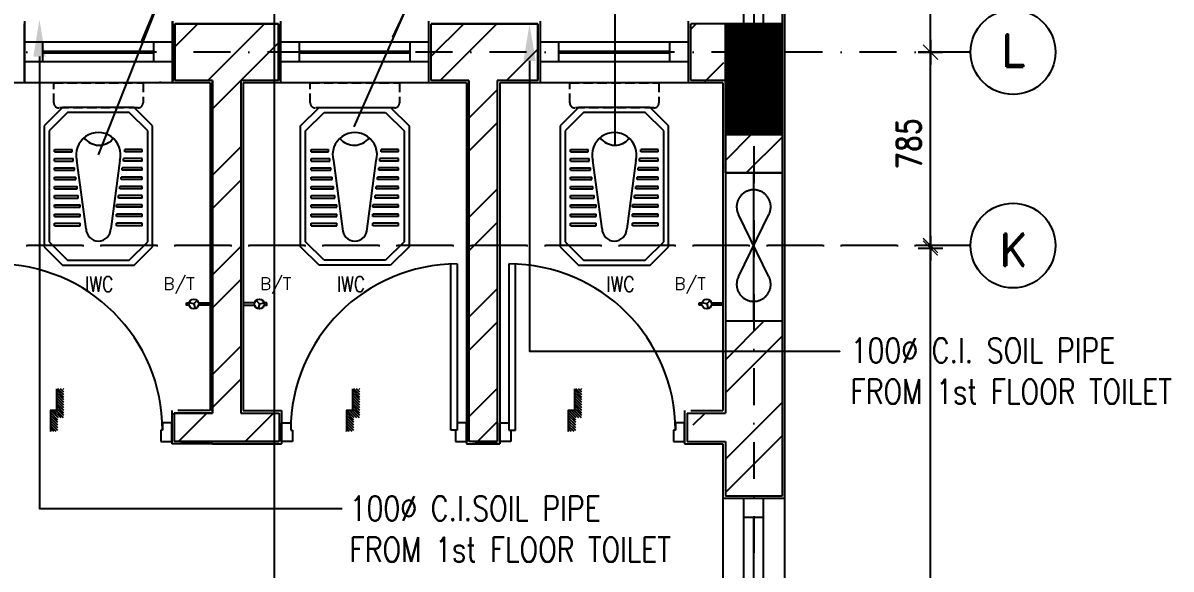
# Model space of a CAD drawing. Extents: x -437689 to -407696, y -55787 to -37037.
# Drawn here: x -434699 to -432371, y -42565 to -41457 of the extents above; entities that cross this region are included whole.
import ezdxf
from ezdxf.enums import TextEntityAlignment as Align

# ---------------------------------------------------------------- set-up
doc = ezdxf.new("R2010")
doc.units = 0
doc.header["$LTSCALE"] = 150
doc.header["$MEASUREMENT"] = 0
for name, pattern in [('DASHDOT', [1, 0.5, -0.25, 0, -0.25]), ('HIDDEN', [9.525, 6.35, -3.175]), ('HIDDEN2', [0.1875, 0.125, -0.0625])]:
    doc.linetypes.add(name, pattern=pattern)
doc.layers.get('0').update_dxf_attribs({"linetype": 'CONTINUOUS'})
for name, color, linetype in [('2MM', 1, 'CONTINUOUS'), ('5MM', 6, 'CONTINUOUS'), ('COL', 2, 'CONTINUOUS'), ('DIM', 6, 'CONTINUOUS'), ('DOOR', 31, 'CONTINUOUS'), ('DR', 6, 'CONTINUOUS'), ('DROP', 64, 'CONTINUOUS'), ('GRID', 252, 'DASHDOT'), ('TEXT', 7, 'CONTINUOUS'), ('TOILET', 9, 'CONTINUOUS'), ('TXT', 7, 'CONTINUOUS'), ('VENT', 8, 'HIDDEN'), ('WALL', 7, 'CONTINUOUS'), ('WIN-1', 56, 'CONTINUOUS')]:
    doc.layers.add(name, color=color, linetype=linetype)
doc.styles.add('RD', font='ROMAND.shx', dxfattribs={"width": 0.8})
doc.styles.add('ROMAND', font='ROMAND', dxfattribs={"height": 300})
doc.styles.add('ROMANS', font='romans.shx', dxfattribs={"height": 200})
doc.styles.add('T', font='romans.shx', dxfattribs={"height": 450})
doc.styles.add('TESTI', font='ROMAND.SHX')

# ---------------------------------------------------------------- blocks, each defined once
blk = doc.blocks.new('*X0')
at = {"color": 0}
for p, q in [((12734.9, 9916.2), (12714.5, 9936.6)), ((12743.8, 9916.2), (12718.8, 9941.2)), ((12752.6, 9916.2), (12727.6, 9941.2)), ((12761.4, 9916.2), (12736.4, 9941.2)), ((12770.3, 9916.2), (12745.3, 9941.2)), ((12779.1, 9916.2), (12754.1, 9941.2)), ((12788, 9916.2), (12763, 9941.2)), ((12796.8, 9916.2), (12771.8, 9941.2)), ((12805.6, 9916.2), (12780.6, 9941.2)), ((12813.4, 9935), (12788.4, 9960)), ((12813.4, 9926.1), (12788.4, 9951.1)), ((12813.4, 9917.3), (12788.4, 9942.3)), ((12820.5, 9936.7), (12795.5, 9961.7)), ((12829.3, 9936.7), (12804.3, 9961.7)), ((12838.2, 9936.7), (12813.2, 9961.7)), ((12847, 9936.7), (12822, 9961.7)), ((12855.8, 9936.7), (12830.8, 9961.7)), ((12859.3, 9942.1), (12839.7, 9961.7)), ((12859.3, 9951), (12848.5, 9961.7)), ((12859.3, 9959.8), (12857.4, 9961.7)), ((12726.1, 9916.2), (12714.5, 9927.8)), ((12717.3, 9916.2), (12714.5, 9918.9))]:
    blk.add_line(p, q, dxfattribs=at)

msp = doc.modelspace()

# ---------------------------------------------------------------- linework, layer by layer
at = {"color": 9, "linetype": 'HIDDEN2'}
for p, q in [((-434636.3, -41618.8), (-434636.3, -41578.1)), ((-434636.3, -41578.1), (-434455.3, -41578.1)), ((-434455.3, -41578.1), (-434455.3, -41618.8)), ((-434116.3, -41618.8), (-434116.3, -41578.1)), ((-434116.3, -41578.1), (-433935.3, -41578.1)), ((-433935.3, -41578.1), (-433935.3, -41618.8)), ((-433590, -41618.8), (-433590, -41578.1)), ((-433590, -41578.1), (-433409.1, -41578.1)), ((-433409.1, -41578.1), (-433409.1, -41618.8)), ((-434465.4, -41628.9), (-434626.1, -41628.9)), ((-433945.4, -41628.9), (-434106.1, -41628.9)), ((-433419.2, -41628.9), (-433579.9, -41628.9))]:
    msp.add_line(p, q, dxfattribs=at)
for p, q in [((-434352.2, -42026.8), (-434345.4, -42019.8)), ((-434219.4, -42026.8), (-434226.2, -42019.8)), ((-433312.2, -42026.8), (-433305.4, -42019.8)), ((-434352.2, -42026.8), (-434361.7, -42024.5)), ((-434352.2, -42026.8), (-434349.5, -42036.3)), ((-434219.4, -42026.8), (-434222.1, -42036.3)), ((-434219.4, -42026.8), (-434209.9, -42024.5)), ((-433327.3, -42024.2), (-433321.6, -42024.2)), ((-433327.3, -42029.5), (-433327.3, -42024.2)), ((-433321.6, -42029.5), (-433327.3, -42029.5)), ((-433312.2, -42026.8), (-433321.7, -42024.5)), ((-433312.2, -42026.8), (-433309.5, -42036.3)), ((-433302.7, -42024.2), (-433279.5, -42024.2)), ((-433279.5, -42029.5), (-433302.7, -42029.5)), ((-433279.5, -42024.2), (-433279.5, -42029.5))]:
    msp.add_line(p, q)
for points in [[(-434361.6, -42029.5), (-434367.3, -42029.5), (-434367.3, -42024.2)], [(-434367.3, -42024.2), (-434361.6, -42024.2)], [(-434342.7, -42024.2), (-434319.5, -42024.2), (-434319.5, -42029.5), (-434342.7, -42029.5)], [(-434228.8, -42024.2), (-434252, -42024.2), (-434252, -42029.5), (-434228.8, -42029.5)], [(-434210, -42029.5), (-434204.3, -42029.5), (-434204.3, -42024.2)], [(-434204.3, -42024.2), (-434210, -42024.2)]]:
    msp.add_lwpolyline(points)
for centre in [(-434352.2, -42026.8), (-434219.4, -42026.8), (-433312.2, -42026.8)]:
    msp.add_circle(centre, 9.79)
for centre, start, end in [((-434626.1, -41618.8), 180, 270), ((-434465.4, -41618.8), 270, 360), ((-434106.1, -41618.8), 180, 270), ((-433945.4, -41618.8), 270, 360), ((-433579.9, -41618.8), 180, 270), ((-433419.2, -41618.8), 270, 360)]:
    msp.add_arc(centre, 10.1, start, end, dxfattribs=at)
at = {"layer": '2MM'}
for p, q in [((-432858.6, -41490.8), (-432858.6, -41540.8)), ((-432858.6, -41540.8), (-432858.6, -41490.8)), ((-432883.6, -41515.8), (-432833.6, -41515.8)), ((-432833.6, -41515.8), (-432883.6, -41515.8)), ((-432858.6, -41933.3), (-432858.6, -41883.3)), ((-432858.6, -41888.3), (-432858.6, -41938.3)), ((-432833.6, -41908.3), (-432883.6, -41908.3)), ((-432883.6, -41913.3), (-432833.6, -41913.3))]:
    msp.add_line(p, q, dxfattribs=at)
at = {"layer": '5MM'}
for points in [[(-434630.6, -42198.8), (-434630.6, -42243.1), (-434642.9, -42243.1), (-434642.9, -42285.6)], [(-434030.6, -42198.8), (-434030.6, -42243.1), (-434042.9, -42243.1), (-434042.9, -42285.6)], [(-433580.6, -42198.8), (-433580.6, -42243.1), (-433592.9, -42243.1), (-433592.9, -42285.6)]]:
    msp.add_lwpolyline(points, dxfattribs=at)
at = {"layer": 'COL'}
msp.add_line((-433274.5, -41683.1), (-433159.5, -41683.1), dxfattribs=at)
at = {"layer": 'COL', "const_width": 115}
msp.add_lwpolyline([(-433217, -41458.1), (-433217, -41683.1)], dxfattribs=at)
at = {"layer": 'COL'}
msp.add_lwpolyline([(-433274.5, -41683.1), (-433274.5, -41458.1), (-433274.5, -41458.1), (-433159.5, -41458.1), (-433159.5, -41683.1)], dxfattribs=at)
at = {"layer": 'DIM', "color": 1, "ltscale": 900}
for p, q in [((-432858.6, -41503.3), (-432858.6, -40813.3)), ((-432858.6, -41895.8), (-432858.6, -41528.3)), ((-432858.6, -43400.8), (-432858.6, -41925.8))]:
    msp.add_line(p, q, dxfattribs=at)
at = {"layer": 'DIM', "color": 7, "const_width": 2.5}
for points in [[(-432843.6, -41530.8), (-432873.6, -41500.8)], [(-432873.6, -41500.8), (-432843.6, -41530.8)], [(-432873.6, -41893.3), (-432843.6, -41923.3)], [(-432843.6, -41928.3), (-432873.6, -41898.3)]]:
    msp.add_lwpolyline(points, dxfattribs=at)
at = {"layer": 'DOOR', "color": 8}
for p, q in [((-433831.4, -42283.1), (-433831.4, -41945.8)), ((-433818.3, -41945.6), (-433818.3, -42283.1)), ((-433713.3, -41945.6), (-433713.3, -42283.1)), ((-433700.2, -42283.1), (-433700.2, -41945.8)), ((-433737, -42248.1), (-433737, -42285.8)), ((-434397, -42268), (-434415.8, -42268)), ((-434415.8, -42268), (-434415.8, -42283)), ((-434397, -42305.5), (-434397, -42268)), ((-434174.5, -42305.6), (-434174.5, -42268.1)), ((-434174.5, -42268.1), (-434155.8, -42268.1)), ((-434155.8, -42268.1), (-434155.8, -42283.1)), ((-433799.5, -42268.1), (-433818.3, -42268.1)), ((-433818.3, -42268.1), (-433818.3, -42283.1)), ((-433799.5, -42305.6), (-433799.5, -42268.1)), ((-433732, -42305.6), (-433732, -42268.1)), ((-433732, -42268.1), (-433713.3, -42268.1)), ((-433713.3, -42268.1), (-433713.3, -42283.1)), ((-433357, -42268.1), (-433375.8, -42268.1)), ((-433375.8, -42268.1), (-433375.8, -42283.1)), ((-433357, -42305.6), (-433357, -42268.1)), ((-434415.8, -42283), (-434419.5, -42283)), ((-434419.5, -42283), (-434419.5, -42305.5)), ((-434155.8, -42283.1), (-434152, -42283.1)), ((-434152, -42283.1), (-434152, -42305.6)), ((-433818.3, -42283.1), (-433831.4, -42283.1)), ((-433818.3, -42283.1), (-433822, -42283.1)), ((-433822, -42283.1), (-433822, -42305.6)), ((-433713.3, -42283.1), (-433709.5, -42283.1)), ((-433713.3, -42283.1), (-433700.2, -42283.1)), ((-433709.5, -42283.1), (-433709.5, -42305.6)), ((-433375.8, -42283.1), (-433379.5, -42283.1)), ((-433379.5, -42283.1), (-433379.5, -42305.6)), ((-434419.5, -42305.5), (-434397, -42305.5)), ((-434397, -42305.6), (-434397, -42310.6)), ((-434152, -42305.6), (-434174.5, -42305.6)), ((-433822, -42305.6), (-433799.5, -42305.6)), ((-433782, -42310.6), (-433787, -42310.6)), ((-433709.5, -42305.6), (-433732, -42305.6)), ((-433379.5, -42305.6), (-433357, -42305.6))]:
    msp.add_line(p, q, dxfattribs=at)
for centre, start, end in [((-434753.3, -42283), 0, 90), ((-433818.3, -42283.1), 90, 180), ((-433713.3, -42283.1), 0, 90)]:
    msp.add_arc(centre, 337.5, start, end, dxfattribs=at)
at = {"layer": 'DR', "linetype": 'CONTINUOUS', "ltscale": 900}
for p, q in [((-433498.2, -41705.9), (-433498.2, -41210.9)), ((-434545.8, -41724.1), (-434354.3, -41238.7)), ((-434189, -43309), (-434189, -41247.9)), ((-434027.1, -41667.1), (-433835.8, -41232.5))]:
    msp.add_line(p, q, dxfattribs=at)
at = {"layer": 'DR'}
for p, q in [((-434459.1, -41496.2), (-434419.9, -41402.2)), ((-433948.5, -41485.7), (-433905.3, -41393.4)), ((-433498.2, -41525.6), (-433498.2, -41423.7))]:
    msp.add_line(p, q, dxfattribs=at)
at = {"layer": 'DR', "linetype": 'CONTINUOUS', "ltscale": 900}
for points in [[(-434665.4, -41524.9), (-434665.4, -42441.9), (-434101.8, -42441.9), (-434051.4, -42441.9)], [(-433671.5, -41533.6), (-433671.5, -42122.3), (-433042.1, -42122.3), (-433042.1, -42122.3)]]:
    msp.add_lwpolyline(points, dxfattribs=at)
for points in [[(-434677.9, -41524.9), (-434665.4, -41449.9), (-434652.9, -41524.9)], [(-433684, -41533.6), (-433671.5, -41458.6), (-433659, -41533.6)]]:
    msp.add_solid(points, dxfattribs=at)
at = {"layer": 'GRID'}
for p, q in [((-433217, -38254.2), (-433217, -43799.9)), ((-432777.2, -41515.8), (-435075.8, -41515.8)), ((-432813.2, -41908.3), (-436565.5, -41908.3)), ((-432777.2, -41908.3), (-436565.5, -41908.3))]:
    msp.add_line(p, q, dxfattribs=at)
at = {"layer": 'TEXT', "linetype": 'CONTINUOUS'}
for centre in [(-432691.2, -41515.8), (-432691.2, -41908.3)]:
    msp.add_circle(centre, 86, dxfattribs=at)
at = {"layer": 'TOILET'}
for p, q in [((-434618.3, -41628.1), (-434655.8, -41665.6)), ((-434608.3, -41638.1), (-434645.8, -41675.6)), ((-434473.3, -41628.1), (-434618.3, -41628.1)), ((-434483.3, -41638.1), (-434608.3, -41638.1)), ((-434445.8, -41675.6), (-434483.3, -41638.1)), ((-434435.8, -41665.6), (-434473.3, -41628.1)), ((-434135.8, -41665.6), (-434098.3, -41628.1)), ((-434125.8, -41675.6), (-434088.3, -41638.1)), ((-434098.3, -41628.1), (-433953.3, -41628.1)), ((-434088.3, -41638.1), (-433963.3, -41638.1)), ((-433963.3, -41638.1), (-433925.8, -41675.6)), ((-433953.3, -41628.1), (-433915.8, -41665.6)), ((-433572, -41628.1), (-433609.5, -41665.6)), ((-433562, -41638.1), (-433599.5, -41675.6)), ((-433427, -41628.1), (-433572, -41628.1)), ((-433437, -41638.1), (-433562, -41638.1)), ((-433399.5, -41675.6), (-433437, -41638.1)), ((-433389.5, -41665.6), (-433427, -41628.1)), ((-434655.8, -41665.6), (-434655.8, -41910.6)), ((-434435.8, -41910.6), (-434435.8, -41665.6)), ((-434135.8, -41910.6), (-434135.8, -41665.6)), ((-433915.8, -41665.6), (-433915.8, -41910.6)), ((-433609.5, -41665.6), (-433609.5, -41910.6)), ((-433389.5, -41910.6), (-433389.5, -41665.6)), ((-434645.8, -41675.6), (-434645.8, -41900.6)), ((-434445.8, -41900.6), (-434445.8, -41675.6)), ((-434125.8, -41900.6), (-434125.8, -41675.6)), ((-433925.8, -41675.6), (-433925.8, -41900.6)), ((-433599.5, -41675.6), (-433599.5, -41900.6)), ((-433399.5, -41900.6), (-433399.5, -41675.6)), ((-434634.5, -41718.1), (-434634.5, -41713.1)), ((-434634.5, -41718.1), (-434634.5, -41713.1)), ((-434634.5, -41713.1), (-434599.2, -41713.1)), ((-434634.5, -41713.1), (-434599.2, -41713.1)), ((-434634.5, -41718.1), (-434599.2, -41718.1)), ((-434634.5, -41718.1), (-434599.2, -41718.1)), ((-434599.2, -41718.1), (-434599.2, -41713.1)), ((-434599.2, -41718.1), (-434599.2, -41713.1)), ((-434492.4, -41718.1), (-434492.4, -41713.1)), ((-434492.4, -41718.1), (-434492.4, -41713.1)), ((-434457.1, -41713.1), (-434492.4, -41713.1)), ((-434457.1, -41713.1), (-434492.4, -41713.1)), ((-434457.1, -41718.1), (-434492.4, -41718.1)), ((-434457.1, -41718.1), (-434492.4, -41718.1)), ((-434457.1, -41718.1), (-434457.1, -41713.1)), ((-434457.1, -41718.1), (-434457.1, -41713.1)), ((-434114.5, -41718.1), (-434114.5, -41713.1)), ((-434114.5, -41718.1), (-434114.5, -41713.1)), ((-434114.5, -41713.1), (-434079.2, -41713.1)), ((-434114.5, -41713.1), (-434079.2, -41713.1)), ((-434114.5, -41718.1), (-434079.2, -41718.1)), ((-434114.5, -41718.1), (-434079.2, -41718.1)), ((-434079.2, -41718.1), (-434079.2, -41713.1)), ((-434079.2, -41718.1), (-434079.2, -41713.1)), ((-433972.4, -41718.1), (-433972.4, -41713.1)), ((-433972.4, -41718.1), (-433972.4, -41713.1)), ((-433937.1, -41713.1), (-433972.4, -41713.1)), ((-433937.1, -41713.1), (-433972.4, -41713.1)), ((-433937.1, -41718.1), (-433972.4, -41718.1)), ((-433937.1, -41718.1), (-433972.4, -41718.1)), ((-433937.1, -41718.1), (-433937.1, -41713.1)), ((-433937.1, -41718.1), (-433937.1, -41713.1)), ((-433588.3, -41718.1), (-433588.3, -41713.1)), ((-433588.3, -41718.1), (-433588.3, -41713.1)), ((-433588.3, -41713.1), (-433553, -41713.1)), ((-433588.3, -41713.1), (-433553, -41713.1)), ((-433588.3, -41718.1), (-433553, -41718.1)), ((-433588.3, -41718.1), (-433553, -41718.1)), ((-433553, -41718.1), (-433553, -41713.1)), ((-433553, -41718.1), (-433553, -41713.1)), ((-433446.1, -41718.1), (-433446.1, -41713.1)), ((-433446.1, -41718.1), (-433446.1, -41713.1)), ((-433410.8, -41713.1), (-433446.1, -41713.1)), ((-433410.8, -41713.1), (-433446.1, -41713.1)), ((-433410.8, -41718.1), (-433446.1, -41718.1)), ((-433410.8, -41718.1), (-433446.1, -41718.1)), ((-433410.8, -41718.1), (-433410.8, -41713.1)), ((-433410.8, -41718.1), (-433410.8, -41713.1)), ((-434634.5, -41731.9), (-434596.7, -41731.9)), ((-434634.5, -41736.9), (-434634.5, -41731.9)), ((-434634.5, -41736.9), (-434596.7, -41736.9)), ((-434596.7, -41736.9), (-434596.7, -41731.9)), ((-434570.8, -41874.1), (-434589.3, -41736)), ((-434502.3, -41736), (-434520.8, -41874.1)), ((-434457.1, -41731.9), (-434494.9, -41731.9)), ((-434494.9, -41736.9), (-434494.9, -41731.9)), ((-434457.1, -41736.9), (-434494.9, -41736.9)), ((-434457.1, -41736.9), (-434457.1, -41731.9)), ((-434114.5, -41736.9), (-434114.5, -41731.9)), ((-434114.5, -41731.9), (-434076.7, -41731.9)), ((-434114.5, -41736.9), (-434076.7, -41736.9)), ((-434076.7, -41736.9), (-434076.7, -41731.9)), ((-434069.3, -41736), (-434050.8, -41874.1)), ((-434000.8, -41874.1), (-433982.3, -41736)), ((-433974.9, -41736.9), (-433974.9, -41731.9)), ((-433937.1, -41731.9), (-433974.9, -41731.9)), ((-433937.1, -41736.9), (-433974.9, -41736.9)), ((-433937.1, -41736.9), (-433937.1, -41731.9)), ((-433588.3, -41731.9), (-433550.5, -41731.9)), ((-433588.3, -41736.9), (-433588.3, -41731.9)), ((-433588.3, -41736.9), (-433550.5, -41736.9)), ((-433550.5, -41736.9), (-433550.5, -41731.9)), ((-433524.5, -41874.1), (-433543, -41736)), ((-433456.1, -41736), (-433474.5, -41874.1)), ((-433410.8, -41731.9), (-433448.6, -41731.9)), ((-433448.6, -41736.9), (-433448.6, -41731.9)), ((-433410.8, -41736.9), (-433448.6, -41736.9)), ((-433410.8, -41736.9), (-433410.8, -41731.9)), ((-434634.5, -41750.6), (-434594.2, -41750.6)), ((-434634.5, -41750.6), (-434594.2, -41750.6)), ((-434634.5, -41755.6), (-434634.5, -41750.6)), ((-434634.5, -41755.6), (-434634.5, -41750.6)), ((-434634.5, -41755.6), (-434594.2, -41755.6)), ((-434634.5, -41755.6), (-434594.2, -41755.6)), ((-434594.2, -41755.6), (-434594.2, -41750.6)), ((-434594.2, -41755.6), (-434594.2, -41750.6)), ((-434457.1, -41750.6), (-434497.4, -41750.6)), ((-434497.4, -41755.6), (-434497.4, -41750.6)), ((-434457.1, -41750.6), (-434497.4, -41750.6)), ((-434497.4, -41755.6), (-434497.4, -41750.6)), ((-434457.1, -41755.6), (-434497.4, -41755.6)), ((-434457.1, -41755.6), (-434497.4, -41755.6)), ((-434457.1, -41755.6), (-434457.1, -41750.6)), ((-434457.1, -41755.6), (-434457.1, -41750.6)), ((-434114.5, -41755.6), (-434114.5, -41750.6)), ((-434114.5, -41755.6), (-434114.5, -41750.6)), ((-434114.5, -41750.6), (-434074.2, -41750.6)), ((-434114.5, -41750.6), (-434074.2, -41750.6)), ((-434114.5, -41755.6), (-434074.2, -41755.6)), ((-434114.5, -41755.6), (-434074.2, -41755.6)), ((-434074.2, -41755.6), (-434074.2, -41750.6)), ((-434074.2, -41755.6), (-434074.2, -41750.6)), ((-433977.4, -41755.6), (-433977.4, -41750.6)), ((-433937.1, -41750.6), (-433977.4, -41750.6)), ((-433977.4, -41755.6), (-433977.4, -41750.6)), ((-433937.1, -41750.6), (-433977.4, -41750.6)), ((-433937.1, -41755.6), (-433977.4, -41755.6)), ((-433937.1, -41755.6), (-433977.4, -41755.6)), ((-433937.1, -41755.6), (-433937.1, -41750.6)), ((-433937.1, -41755.6), (-433937.1, -41750.6)), ((-433588.3, -41750.6), (-433548, -41750.6)), ((-433588.3, -41750.6), (-433548, -41750.6)), ((-433588.3, -41755.6), (-433588.3, -41750.6)), ((-433588.3, -41755.6), (-433588.3, -41750.6)), ((-433588.3, -41755.6), (-433548, -41755.6)), ((-433588.3, -41755.6), (-433548, -41755.6)), ((-433548, -41755.6), (-433548, -41750.6)), ((-433548, -41755.6), (-433548, -41750.6)), ((-433410.8, -41750.6), (-433451.1, -41750.6)), ((-433451.1, -41755.6), (-433451.1, -41750.6)), ((-433410.8, -41750.6), (-433451.1, -41750.6)), ((-433451.1, -41755.6), (-433451.1, -41750.6)), ((-433410.8, -41755.6), (-433451.1, -41755.6)), ((-433410.8, -41755.6), (-433451.1, -41755.6)), ((-433410.8, -41755.6), (-433410.8, -41750.6)), ((-433410.8, -41755.6), (-433410.8, -41750.6)), ((-434634.5, -41769.4), (-434591.7, -41769.4)), ((-434634.5, -41774.4), (-434634.5, -41769.4)), ((-434634.5, -41774.4), (-434591.7, -41774.4)), ((-434634.5, -41788.1), (-434589.2, -41788.1)), ((-434634.5, -41788.1), (-434589.2, -41788.1)), ((-434634.5, -41793.1), (-434634.5, -41788.1)), ((-434634.5, -41793.1), (-434634.5, -41788.1)), ((-434591.7, -41774.4), (-434591.7, -41769.4)), ((-434589.2, -41793.1), (-434589.2, -41788.1)), ((-434589.2, -41793.1), (-434589.2, -41788.1)), ((-434502.4, -41793.1), (-434502.4, -41788.1)), ((-434502.4, -41793.1), (-434502.4, -41788.1)), ((-434457.1, -41788.1), (-434502.4, -41788.1)), ((-434457.1, -41788.1), (-434502.4, -41788.1)), ((-434499.9, -41774.4), (-434499.9, -41769.4)), ((-434457.1, -41769.4), (-434499.9, -41769.4)), ((-434457.1, -41774.4), (-434499.9, -41774.4)), ((-434457.1, -41774.4), (-434457.1, -41769.4)), ((-434457.1, -41793.1), (-434457.1, -41788.1)), ((-434457.1, -41793.1), (-434457.1, -41788.1)), ((-434114.5, -41774.4), (-434114.5, -41769.4)), ((-434114.5, -41769.4), (-434071.7, -41769.4)), ((-434114.5, -41774.4), (-434071.7, -41774.4)), ((-434114.5, -41793.1), (-434114.5, -41788.1)), ((-434114.5, -41793.1), (-434114.5, -41788.1)), ((-434114.5, -41788.1), (-434069.2, -41788.1)), ((-434114.5, -41788.1), (-434069.2, -41788.1)), ((-434071.7, -41774.4), (-434071.7, -41769.4)), ((-434069.2, -41793.1), (-434069.2, -41788.1)), ((-434069.2, -41793.1), (-434069.2, -41788.1)), ((-433982.4, -41793.1), (-433982.4, -41788.1)), ((-433937.1, -41788.1), (-433982.4, -41788.1)), ((-433982.4, -41793.1), (-433982.4, -41788.1)), ((-433937.1, -41788.1), (-433982.4, -41788.1)), ((-433979.9, -41774.4), (-433979.9, -41769.4)), ((-433937.1, -41769.4), (-433979.9, -41769.4)), ((-433937.1, -41774.4), (-433979.9, -41774.4)), ((-433937.1, -41774.4), (-433937.1, -41769.4)), ((-433937.1, -41793.1), (-433937.1, -41788.1)), ((-433937.1, -41793.1), (-433937.1, -41788.1)), ((-433588.3, -41769.4), (-433545.4, -41769.4)), ((-433588.3, -41774.4), (-433588.3, -41769.4)), ((-433588.3, -41774.4), (-433545.4, -41774.4)), ((-433588.3, -41788.1), (-433542.9, -41788.1)), ((-433588.3, -41788.1), (-433542.9, -41788.1)), ((-433588.3, -41793.1), (-433588.3, -41788.1)), ((-433588.3, -41793.1), (-433588.3, -41788.1)), ((-433545.4, -41774.4), (-433545.4, -41769.4)), ((-433542.9, -41793.1), (-433542.9, -41788.1)), ((-433542.9, -41793.1), (-433542.9, -41788.1)), ((-433456.1, -41793.1), (-433456.1, -41788.1)), ((-433456.1, -41793.1), (-433456.1, -41788.1)), ((-433410.8, -41788.1), (-433456.1, -41788.1)), ((-433410.8, -41788.1), (-433456.1, -41788.1)), ((-433453.6, -41774.4), (-433453.6, -41769.4)), ((-433410.8, -41769.4), (-433453.6, -41769.4)), ((-433410.8, -41774.4), (-433453.6, -41774.4)), ((-433410.8, -41774.4), (-433410.8, -41769.4)), ((-433410.8, -41793.1), (-433410.8, -41788.1)), ((-433410.8, -41793.1), (-433410.8, -41788.1)), ((-434634.5, -41793.1), (-434589.2, -41793.1)), ((-434634.5, -41793.1), (-434589.2, -41793.1)), ((-434634.5, -41806.9), (-434586.7, -41806.9)), ((-434634.5, -41811.9), (-434634.5, -41806.9)), ((-434586.7, -41811.9), (-434586.7, -41806.9)), ((-434504.9, -41811.9), (-434504.9, -41806.9)), ((-434457.1, -41806.9), (-434504.9, -41806.9)), ((-434457.1, -41793.1), (-434502.4, -41793.1)), ((-434457.1, -41793.1), (-434502.4, -41793.1)), ((-434457.1, -41811.9), (-434457.1, -41806.9)), ((-434114.5, -41793.1), (-434069.2, -41793.1)), ((-434114.5, -41793.1), (-434069.2, -41793.1)), ((-434114.5, -41811.9), (-434114.5, -41806.9)), ((-434114.5, -41806.9), (-434066.7, -41806.9)), ((-434066.7, -41811.9), (-434066.7, -41806.9)), ((-433984.9, -41811.9), (-433984.9, -41806.9)), ((-433937.1, -41806.9), (-433984.9, -41806.9)), ((-433937.1, -41793.1), (-433982.4, -41793.1)), ((-433937.1, -41793.1), (-433982.4, -41793.1)), ((-433937.1, -41811.9), (-433937.1, -41806.9)), ((-433588.3, -41793.1), (-433542.9, -41793.1)), ((-433588.3, -41793.1), (-433542.9, -41793.1)), ((-433588.3, -41806.9), (-433540.4, -41806.9)), ((-433588.3, -41811.9), (-433588.3, -41806.9)), ((-433540.4, -41811.9), (-433540.4, -41806.9)), ((-433458.6, -41811.9), (-433458.6, -41806.9)), ((-433410.8, -41806.9), (-433458.6, -41806.9)), ((-433410.8, -41793.1), (-433456.1, -41793.1)), ((-433410.8, -41793.1), (-433456.1, -41793.1)), ((-433410.8, -41811.9), (-433410.8, -41806.9)), ((-434634.5, -41811.9), (-434586.7, -41811.9)), ((-434634.5, -41825.6), (-434582.6, -41825.6)), ((-434634.5, -41830.6), (-434634.5, -41825.6)), ((-434634.5, -41825.6), (-434582.6, -41825.6)), ((-434634.5, -41830.6), (-434634.5, -41825.6)), ((-434634.5, -41830.6), (-434582.6, -41830.6)), ((-434634.5, -41830.6), (-434582.6, -41830.6)), ((-434582.6, -41830.6), (-434582.6, -41825.6)), ((-434582.6, -41830.6), (-434582.6, -41825.6)), ((-434509, -41830.6), (-434509, -41825.6)), ((-434509, -41830.6), (-434509, -41825.6)), ((-434457.1, -41825.6), (-434509, -41825.6)), ((-434457.1, -41825.6), (-434509, -41825.6)), ((-434457.1, -41830.6), (-434509, -41830.6)), ((-434457.1, -41830.6), (-434509, -41830.6)), ((-434457.1, -41811.9), (-434504.9, -41811.9)), ((-434457.1, -41830.6), (-434457.1, -41825.6)), ((-434457.1, -41830.6), (-434457.1, -41825.6)), ((-434114.5, -41811.9), (-434066.7, -41811.9)), ((-434114.5, -41830.6), (-434114.5, -41825.6)), ((-434114.5, -41825.6), (-434062.6, -41825.6)), ((-434114.5, -41830.6), (-434114.5, -41825.6)), ((-434114.5, -41825.6), (-434062.6, -41825.6)), ((-434114.5, -41830.6), (-434062.6, -41830.6)), ((-434114.5, -41830.6), (-434062.6, -41830.6)), ((-434062.6, -41830.6), (-434062.6, -41825.6)), ((-434062.6, -41830.6), (-434062.6, -41825.6)), ((-433937.1, -41825.6), (-433989, -41825.6)), ((-433989, -41830.6), (-433989, -41825.6)), ((-433937.1, -41825.6), (-433989, -41825.6)), ((-433989, -41830.6), (-433989, -41825.6)), ((-433937.1, -41830.6), (-433989, -41830.6)), ((-433937.1, -41830.6), (-433989, -41830.6)), ((-433937.1, -41811.9), (-433984.9, -41811.9)), ((-433937.1, -41830.6), (-433937.1, -41825.6)), ((-433937.1, -41830.6), (-433937.1, -41825.6)), ((-433588.3, -41811.9), (-433540.4, -41811.9)), ((-433588.3, -41825.6), (-433536.3, -41825.6)), ((-433588.3, -41830.6), (-433588.3, -41825.6)), ((-433588.3, -41825.6), (-433536.3, -41825.6)), ((-433588.3, -41830.6), (-433588.3, -41825.6)), ((-433588.3, -41830.6), (-433536.3, -41830.6)), ((-433588.3, -41830.6), (-433536.3, -41830.6)), ((-433536.3, -41830.6), (-433536.3, -41825.6)), ((-433536.3, -41830.6), (-433536.3, -41825.6)), ((-433462.8, -41830.6), (-433462.8, -41825.6)), ((-433462.8, -41830.6), (-433462.8, -41825.6)), ((-433410.8, -41825.6), (-433462.8, -41825.6)), ((-433410.8, -41825.6), (-433462.8, -41825.6)), ((-433410.8, -41830.6), (-433462.8, -41830.6)), ((-433410.8, -41830.6), (-433462.8, -41830.6)), ((-433410.8, -41811.9), (-433458.6, -41811.9)), ((-433410.8, -41830.6), (-433410.8, -41825.6)), ((-433410.8, -41830.6), (-433410.8, -41825.6)), ((-434634.5, -41844.4), (-434582.6, -41844.4)), ((-434634.5, -41849.4), (-434634.5, -41844.4)), ((-434634.5, -41849.4), (-434582.6, -41849.4)), ((-434582.6, -41849.4), (-434582.6, -41844.4)), ((-434509, -41849.4), (-434509, -41844.4)), ((-434457.1, -41844.4), (-434509, -41844.4)), ((-434457.1, -41849.4), (-434509, -41849.4)), ((-434457.1, -41849.4), (-434457.1, -41844.4)), ((-434114.5, -41849.4), (-434114.5, -41844.4)), ((-434114.5, -41844.4), (-434062.6, -41844.4)), ((-434114.5, -41849.4), (-434062.6, -41849.4)), ((-434062.6, -41849.4), (-434062.6, -41844.4)), ((-433937.1, -41844.4), (-433989, -41844.4)), ((-433989, -41849.4), (-433989, -41844.4)), ((-433937.1, -41849.4), (-433989, -41849.4)), ((-433937.1, -41849.4), (-433937.1, -41844.4)), ((-433588.3, -41844.4), (-433536.3, -41844.4)), ((-433588.3, -41849.4), (-433588.3, -41844.4)), ((-433588.3, -41849.4), (-433536.3, -41849.4)), ((-433536.3, -41849.4), (-433536.3, -41844.4)), ((-433462.8, -41849.4), (-433462.8, -41844.4)), ((-433410.8, -41844.4), (-433462.8, -41844.4)), ((-433410.8, -41849.4), (-433462.8, -41849.4)), ((-433410.8, -41849.4), (-433410.8, -41844.4)), ((-434634.5, -41868.1), (-434634.5, -41863.1)), ((-434634.5, -41863.1), (-434582.6, -41863.1)), ((-434634.5, -41868.1), (-434582.6, -41868.1)), ((-434582.6, -41868.1), (-434582.6, -41863.1)), ((-434509, -41868.1), (-434509, -41863.1)), ((-434457.1, -41863.1), (-434509, -41863.1)), ((-434457.1, -41868.1), (-434509, -41868.1)), ((-434457.1, -41868.1), (-434457.1, -41863.1)), ((-434114.5, -41863.1), (-434062.6, -41863.1)), ((-434114.5, -41868.1), (-434114.5, -41863.1)), ((-434114.5, -41868.1), (-434062.6, -41868.1)), ((-434062.6, -41868.1), (-434062.6, -41863.1)), ((-433989, -41868.1), (-433989, -41863.1)), ((-433937.1, -41863.1), (-433989, -41863.1)), ((-433937.1, -41868.1), (-433989, -41868.1)), ((-433937.1, -41868.1), (-433937.1, -41863.1)), ((-433588.3, -41868.1), (-433588.3, -41863.1)), ((-433588.3, -41863.1), (-433536.3, -41863.1)), ((-433588.3, -41868.1), (-433536.3, -41868.1)), ((-433536.3, -41868.1), (-433536.3, -41863.1)), ((-433462.8, -41868.1), (-433462.8, -41863.1)), ((-433410.8, -41863.1), (-433462.8, -41863.1)), ((-433410.8, -41868.1), (-433462.8, -41868.1)), ((-433410.8, -41868.1), (-433410.8, -41863.1)), ((-434645.8, -41900.6), (-434608.3, -41938.1)), ((-434483.3, -41938.1), (-434445.8, -41900.6)), ((-434088.3, -41938.1), (-434125.8, -41900.6)), ((-433925.8, -41900.6), (-433963.3, -41938.1)), ((-433599.5, -41900.6), (-433562, -41938.1)), ((-433437, -41938.1), (-433399.5, -41900.6)), ((-434655.8, -41910.6), (-434618.3, -41948.1)), ((-434473.3, -41948.1), (-434435.8, -41910.6)), ((-434098.3, -41948.1), (-434135.8, -41910.6)), ((-433915.8, -41910.6), (-433953.3, -41948.1)), ((-433609.5, -41910.6), (-433572, -41948.1)), ((-433427, -41948.1), (-433389.5, -41910.6)), ((-434618.3, -41948.1), (-434473.3, -41948.1)), ((-434608.3, -41938.1), (-434483.3, -41938.1)), ((-433953.3, -41948.1), (-434098.3, -41948.1)), ((-433963.3, -41938.1), (-434088.3, -41938.1)), ((-433572, -41948.1), (-433427, -41948.1)), ((-433562, -41938.1), (-433437, -41938.1))]:
    msp.add_line(p, q, dxfattribs=at)
for centre, radius, start, end in [((-434545.8, -41724.1), 45.1, 344.7619, 195.2381), ((-434544.5, -41667.1), 37.5, 216.6057, 320.7737), ((-434025.8, -41724.1), 45.1, 344.7619, 195.2381), ((-434027.1, -41667.1), 37.5, 219.2263, 323.3943), ((-433499.5, -41724.1), 45.1, 344.7619, 195.2381), ((-433498.2, -41667.1), 37.5, 216.6057, 320.7737), ((-434545.8, -41874.1), 25, 180, 360), ((-434025.8, -41874.1), 25, 180, 360), ((-433499.5, -41874.1), 25, 180, 360)]:
    msp.add_arc(centre, radius, start, end, dxfattribs=at)
at = {"layer": 'VENT'}
msp.add_line((-433217, -42985.6), (-433217, -42459.3), dxfattribs=at)
at = {"layer": 'VENT', "const_width": 7.5}
for points in [[(-434433.3, -41515.6), (-434658.3, -41515.6)], [(-433913.3, -41515.6), (-434138.3, -41515.6)], [(-433387, -41515.6), (-433612, -41515.6)]]:
    msp.add_lwpolyline(points, dxfattribs=at)
at = {"layer": 'WALL', "color": 9}
for p, q in [((-433154.5, -39294.3), (-433154.5, -42369.4)), ((-434319.5, -41578.1), (-434772, -41578.1)), ((-434319.5, -41578.1), (-434319.5, -42243.1)), ((-434252, -41578.1), (-434252, -42243.1)), ((-433799.5, -41578.1), (-434252, -41578.1)), ((-433799.5, -41578.1), (-433799.5, -42310.6)), ((-433279.5, -41578.1), (-433732, -41578.1)), ((-433732, -41578.1), (-433732, -42310.6)), ((-433279.5, -41578.1), (-433279.5, -42243.1)), ((-434397.1, -42243.1), (-434397.1, -42305.6)), ((-434319.5, -42243.1), (-434384.5, -42243.1)), ((-434174.5, -42243.1), (-434174.5, -42310.6)), ((-433357, -42243.1), (-433357, -42310.6)), ((-434314.5, -42310.6), (-434397.1, -42310.6)), ((-434257, -42310.6), (-434174.5, -42310.6)), ((-433279.5, -42310.6), (-433279.5, -43345.6)), ((-433154.5, -42363.1), (-433154.5, -43079.3))]:
    msp.add_line(p, q, dxfattribs=at)
at = {"layer": 'WALL'}
for p, q in [((-433159.5, -39899.3), (-433159.5, -42369.4)), ((-434180.8, -41458.1), (-434390.8, -41458.1)), ((-433654.5, -41458.1), (-433870.8, -41458.1)), ((-433159.5, -41458.1), (-433344.5, -41458.1)), ((-434314.5, -41573.1), (-434390.8, -41573.1)), ((-434314.5, -41573.1), (-434314.5, -42248.1)), ((-434180.8, -41573.1), (-434257, -41573.1)), ((-434257, -41573.1), (-434257, -42248.1)), ((-433794.5, -41573.1), (-433870.8, -41573.1)), ((-433794.5, -41573.1), (-433794.5, -42305.6)), ((-433794.5, -41573.1), (-433794.5, -42305.6)), ((-433794.5, -41573.1), (-433794.5, -42305.6)), ((-433654.5, -41573.1), (-433737, -41573.1)), ((-433737, -41573.1), (-433737, -42305.6)), ((-433737, -41573.1), (-433737, -42305.6)), ((-433274.5, -41573.1), (-433344.5, -41573.1)), ((-433274.5, -41573.1), (-433274.5, -42248.1)), ((-433274.5, -41573.1), (-433274.5, -42248.1)), ((-434314.5, -42248.1), (-434392.1, -42248.1)), ((-434392.1, -42248.1), (-434392.1, -42305.6)), ((-434179.5, -42248.1), (-434179.5, -42305.6)), ((-433352, -42248.1), (-433352, -42305.6)), ((-434314.5, -42305.6), (-434392.1, -42305.6)), ((-434257, -42305.6), (-434179.5, -42305.6)), ((-433737, -42305.6), (-433794.5, -42305.6)), ((-433732, -42310.6), (-433782, -42310.6)), ((-433274.5, -42305.6), (-433274.5, -42416.8)), ((-433159.5, -42363.1), (-433159.5, -42416.8))]:
    msp.add_line(p, q, dxfattribs=at)
at = {"layer": 'WALL', "linetype": 'DASHDOT', "ltscale": 900}
for p, q in [((-434695.8, -41453.1), (-434695.8, -41578.1)), ((-434395.8, -41573.1), (-434395.8, -41453.1)), ((-434390.8, -41458.1), (-434390.8, -41573.1)), ((-434180.8, -41573.1), (-434180.8, -41458.1)), ((-433870.8, -41573.1), (-433870.8, -41458.1)), ((-433870.8, -41573.1), (-433870.8, -41458.1)), ((-433870.8, -41458.1), (-433654.5, -41458.1)), ((-433654.5, -41573.1), (-433654.5, -41458.1)), ((-433654.5, -41458.1), (-433654.5, -41573.1)), ((-433344.5, -41573.1), (-433344.5, -41458.1)), ((-434420.8, -41575.7), (-434420.8, -41578.1)), ((-433794.5, -41573.1), (-433870.8, -41573.1)), ((-433794.5, -42305.6), (-433794.5, -41573.1)), ((-433654.5, -41573.1), (-433737, -41573.1)), ((-433737, -41573.1), (-433737, -42305.6)), ((-433274.5, -41683.1), (-433159.5, -41683.1)), ((-433274.5, -41761), (-433274.5, -41683.1)), ((-433159.5, -41683.1), (-433159.5, -41761)), ((-433274.5, -41761), (-433159.5, -41761)), ((-433159.5, -41761), (-433274.5, -41761)), ((-433217, -42061), (-433217, -41761)), ((-433186, -41971.6), (-433248.1, -41845)), ((-433248.1, -41971.6), (-433186, -41845)), ((-433274.5, -42061), (-433159.5, -42061)), ((-433737, -42305.6), (-433794.5, -42305.6))]:
    msp.add_line(p, q, dxfattribs=at)
at = {"layer": 'WALL', "linetype": 'CONTINUOUS', "ltscale": 900}
for p, q in [((-434695.8, -41575.7), (-434695.8, -41458.1)), ((-434395.8, -41575.7), (-434395.8, -41458.1)), ((-434175.8, -41575.7), (-434175.8, -41458.1)), ((-433875.8, -41575.7), (-433875.8, -41458.1)), ((-433649.5, -41575.7), (-433649.5, -41458.1)), ((-433349.5, -41575.7), (-433349.5, -41458.1)), ((-434658.3, -41535.6), (-434658.3, -41495.6)), ((-434433.3, -41535.6), (-434433.3, -41495.6)), ((-434138.3, -41535.6), (-434138.3, -41495.6)), ((-433913.3, -41535.6), (-433913.3, -41495.6)), ((-433612, -41535.6), (-433612, -41495.6)), ((-433387, -41535.6), (-433387, -41495.6)), ((-433159.5, -42416.8), (-433274.5, -42416.8))]:
    msp.add_line(p, q, dxfattribs=at)
at = {"layer": 'WALL', "color": 9, "linetype": 'DASHDOT', "ltscale": 900}
for p, q in [((-434395.8, -41453.1), (-434395.8, -41578.1)), ((-434390.8, -41505), (-434343.9, -41458.1)), ((-434324.2, -41573.1), (-434209.2, -41458.1)), ((-434175.8, -41578.1), (-434175.8, -41453.1)), ((-433875.8, -41578.1), (-433875.8, -41453.1)), ((-433870.8, -41523.8), (-433805.1, -41458.1)), ((-433852.7, -41573.1), (-433737.7, -41458.1)), ((-433649.5, -41578.1), (-433649.5, -41453.1)), ((-433349.5, -41578.1), (-433349.5, -41453.1)), ((-433344.5, -41469), (-433333.6, -41458.1)), ((-434256.8, -41573.1), (-434180.8, -41497)), ((-433718, -41573.1), (-433654.5, -41509.6)), ((-433316.1, -41575.3), (-433277.8, -41537)), ((-434314.5, -41630.8), (-434257, -41573.3)), ((-433794.5, -41649.6), (-433737, -41592.1)), ((-433794.5, -41716.9), (-433737, -41659.4)), ((-433274.5, -41735.8), (-433221.9, -41683.1)), ((-433232.5, -41761), (-433159.5, -41688.1)), ((-434314.5, -41765.5), (-434257, -41708)), ((-434314.5, -41832.8), (-434257, -41775.3)), ((-433794.5, -41851.6), (-433737, -41794.1)), ((-433794.5, -41919), (-433737, -41861.5)), ((-434314.5, -41967.5), (-434257, -41910)), ((-434314.5, -42034.9), (-434257, -41977.4)), ((-433794.5, -42053.7), (-433737, -41996.2)), ((-433794.5, -42121.1), (-433737, -42063.6)), ((-433274.5, -42139.9), (-433195.7, -42061)), ((-434314.5, -42169.6), (-434257, -42112.1)), ((-433274.5, -42207.2), (-433159.5, -42092.2)), ((-434314.5, -42236.9), (-434257, -42179.4)), ((-433794.5, -42255.8), (-433737, -42198.3)), ((-433274.5, -42341.9), (-433159.5, -42226.9)), ((-434397.1, -42252.1), (-434393, -42248.1)), ((-434383.1, -42305.5), (-434325.7, -42248.1)), ((-434248.5, -42305.6), (-434191, -42248.1)), ((-433339.5, -42272.2), (-433315.4, -42248.1)), ((-433777, -42305.6), (-433737, -42265.6)), ((-433274.5, -42409.3), (-433159.5, -42294.3)), ((-434181.1, -42305.6), (-434179.5, -42304)), ((-433799.5, -42310.6), (-433732, -42310.6))]:
    msp.add_line(p, q, dxfattribs=at)
at = {"layer": 'WALL', "color": 5, "linetype": 'DASHDOT', "ltscale": 900}
for p, q in [((-434390.8, -41573.1), (-434390.8, -41458.1)), ((-434390.8, -41458.1), (-434180.8, -41458.1)), ((-434180.8, -41458.1), (-434180.8, -41573.1)), ((-434314.5, -41573.1), (-434390.8, -41573.1)), ((-434314.5, -42248.1), (-434314.5, -41573.1)), ((-434180.8, -41573.1), (-434257, -41573.1)), ((-434257, -41573.1), (-434257, -42248.1)), ((-434392.1, -42248.1), (-434314.5, -42248.1)), ((-434257, -42248.1), (-434179.5, -42248.1)), ((-434179.5, -42248.1), (-434179.5, -42305.6)), ((-434179.5, -42305.6), (-434392.1, -42305.5))]:
    msp.add_line(p, q, dxfattribs=at)
at = {"layer": 'WALL', "linetype": 'CONTINUOUS'}
for p, q in [((-434257, -42248.1), (-434179.5, -42248.1)), ((-434252, -42243.1), (-434174.5, -42243.1)), ((-433352, -42248.1), (-433274.5, -42248.1)), ((-433339.5, -42248.1), (-433274.5, -42248.1)), ((-434379.5, -42305.6), (-434192, -42305.6)), ((-434314.5, -42305.6), (-434257, -42305.6)), ((-434257, -42305.6), (-434314.5, -42305.6)), ((-433782, -42305.6), (-433737, -42305.6)), ((-433352, -42305.6), (-433274.5, -42305.6)), ((-433339.5, -42305.6), (-433274.5, -42305.6)), ((-433237, -42459.3), (-433197, -42459.3))]:
    msp.add_line(p, q, dxfattribs=at)
at = {"layer": 'WALL', "color": 9, "linetype": 'CONTINUOUS'}
for p, q in [((-433344.5, -42243.1), (-433279.5, -42243.1)), ((-434314.5, -42310.6), (-434257, -42310.6)), ((-433357, -42310.6), (-433279.5, -42310.6))]:
    msp.add_line(p, q, dxfattribs=at)
at = {"layer": 'WALL', "color": 9, "linetype": 'CONTINUOUS', "ltscale": 900}
msp.add_line((-433154.5, -42421.8), (-433279.5, -42421.8), dxfattribs=at)
at = {"layer": 'WALL', "linetype": 'DASHDOT', "ltscale": 900}
for centre, start, end in [((-433217, -41829.8), 333.8438, 206.1562), ((-433217, -41986.9), 153.8438, 26.1562)]:
    msp.add_arc(centre, 34.6, start, end, dxfattribs=at)
at = {"layer": 'WIN-1'}
for p, q in [((-433237, -41458.1), (-433237, -40858.1)), ((-433197, -41458.1), (-433197, -40858.1)), ((-434395.8, -41495.6), (-434695.8, -41495.6)), ((-433875.8, -41495.6), (-434175.8, -41495.6)), ((-433349.5, -41495.6), (-433649.5, -41495.6)), ((-434395.8, -41535.6), (-434695.8, -41535.6)), ((-433875.8, -41535.6), (-434175.8, -41535.6)), ((-433349.5, -41535.6), (-433649.5, -41535.6)), ((-433237, -43021.8), (-433237, -42421.8)), ((-433197, -43021.8), (-433197, -42421.8))]:
    msp.add_line(p, q, dxfattribs=at)

# ---------------------------------------------------------------- block references
at = {"layer": 'DROP', "extrusion": (0, 0, -1), "xscale": 0.6, "yscale": 0.6, "zscale": -0.6, "rotation": 270}
for p in [(428665.9, -34570), (428065.9, -34570), (427615.9, -34570)]:
    msp.add_blockref('*X0', p, dxfattribs=at)

# ---------------------------------------------------------------- texts
at = {"layer": 'DIM', "color": 7, "ltscale": 900, "style": 'RD', "width": 0.8}
msp.add_text('785', height=50, rotation=90, dxfattribs=at).set_placement((-432877.5, -41752.8))
at = {"layer": 'DIM', "color": 7, "style": 'ROMANS'}
for p in [(-434350.8, -41985.7), (-434154.8, -41985.7), (-433314.5, -41985.7)]:
    msp.add_text('B/T', height=25, dxfattribs=at).set_placement(p, align=Align.MIDDLE_RIGHT)
at = {"layer": 'TEXT', "style": 'ROMAND'}
for s, p in [('L', (-432715.5, -41545.3)), ('K', (-432719.3, -41949.3))]:
    msp.add_text(s, height=65, dxfattribs=at).set_placement(p)
at = {"layer": 'TEXT', "style": 'T', "width": 0.8}
for s, p in [('100%%c C.I. SOIL PIPE', (-433020.5, -42146.1)), ('FROM 1st FLOOR TOILET', (-433020.5, -42229.5)), ('100%%c C.I.SOIL PIPE', (-434036.4, -42466.5)), ('FROM 1st FLOOR TOILET', (-434036.4, -42550))]:
    msp.add_text(s, height=50, dxfattribs=at).set_placement(p)
at = {"layer": 'TXT', "style": 'TESTI', "width": 0.8}
for p in [(-434572.9, -42002.2), (-434062.2, -42002.2), (-433515.8, -42002.2)]:
    msp.add_text('IWC', height=31.5, dxfattribs=at).set_placement(p)

doc.saveas('drawing.dxf')
